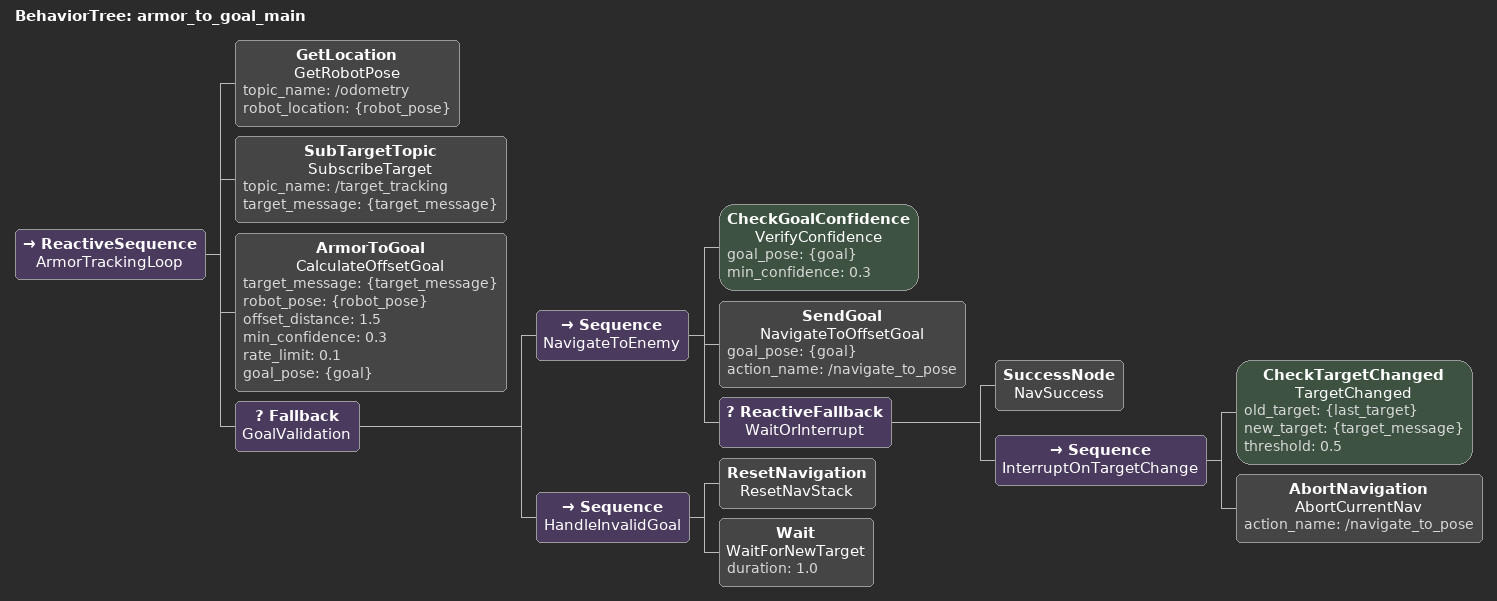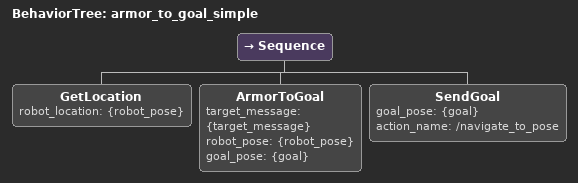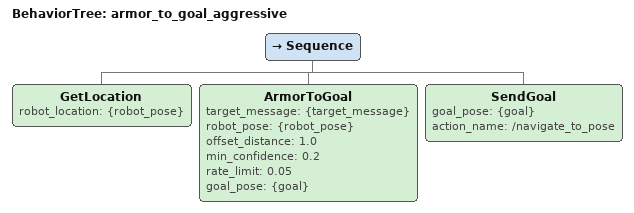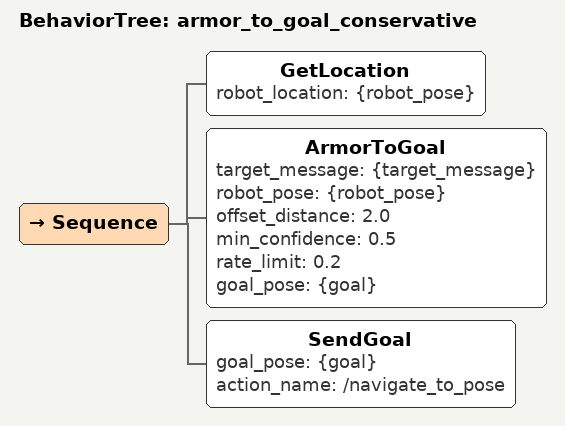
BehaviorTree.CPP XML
<?xml version="1.0" encoding="UTF-8"?>
<root BTCPP_format="4"
      main_tree_to_execute="armor_to_goal_main">

  <!-- Main Behavior Tree -->
  <BehaviorTree ID="armor_to_goal_main">
    <ReactiveSequence name="ArmorTrackingLoop">

      <!-- Step 1: Get current robot pose -->
      <GetLocation name="GetRobotPose"
                   topic_name="/odometry"
                   robot_location="{robot_pose}"/>

      <!-- Step 2: Subscribe to target tracking from vision system -->
      <SubTargetTopic name="SubscribeTarget"
                      topic_name="/target_tracking"
                      target_message="{target_message}"/>

      <!-- Step 3: Transform target to goal with offset -->
      <ArmorToGoal name="CalculateOffsetGoal"
                   target_message="{target_message}"
                   robot_pose="{robot_pose}"
                   offset_distance="1.5"
                   min_confidence="0.3"
                   rate_limit="0.1"
                   goal_pose="{goal}"/>

      <!-- Step 4: Check if goal is valid before navigating -->
      <Fallback name="GoalValidation">

        <!-- Goal is valid, navigate to it -->
        <Sequence name="NavigateToEnemy">

          <!-- Additional check: ensure goal confidence is sufficient -->
          <CheckGoalConfidence name="VerifyConfidence"
                               goal_pose="{goal}"
                               min_confidence="0.3"/>

          <!-- Send navigation goal -->
          <SendGoal name="NavigateToOffsetGoal"
                   goal_pose="{goal}"
                   action_name="/navigate_to_pose"/>

          <!-- Wait for navigation result or target change -->
          <ReactiveFallback name="WaitOrInterrupt">

            <!-- Navigation succeeded -->
            <SuccessNode name="NavSuccess"/>

            <!-- Target changed significantly, interrupt navigation -->
            <Sequence name="InterruptOnTargetChange">
              <CheckTargetChanged name="TargetChanged"
                                 old_target="{last_target}"
                                 new_target="{target_message}"
                                 threshold="0.5"/>
              <AbortNavigation name="AbortCurrentNav"
                             action_name="/navigate_to_pose"/>
            </Sequence>

          </ReactiveFallback>
        </Sequence>

        <!-- Goal invalid (low confidence or no target) -->
        <Sequence name="HandleInvalidGoal">
          <ResetNavigation name="ResetNavStack"/>
          <Wait name="WaitForNewTarget" duration="1.0"/>
        </Sequence>
      </Fallback>

    </ReactiveSequence>
  </BehaviorTree>

  <!-- Alternative: Simplified version for basic usage -->
  <BehaviorTree ID="armor_to_goal_simple">
    <Sequence>
      <GetLocation robot_location="{robot_pose}"/>
      <ArmorToGoal target_message="{target_message}"
                   robot_pose="{robot_pose}"
                   goal_pose="{goal}"/>
      <SendGoal goal_pose="{goal}" action_name="/navigate_to_pose"/>
    </Sequence>
  </BehaviorTree>

  <!-- Alternative: Aggressive mode (closer offset, lower confidence threshold) -->
  <BehaviorTree ID="armor_to_goal_aggressive">
    <Sequence>
      <GetLocation robot_location="{robot_pose}"/>
      <ArmorToGoal target_message="{target_message}"
                   robot_pose="{robot_pose}"
                   offset_distance="1.0"
                   min_confidence="0.2"
                   rate_limit="0.05"
                   goal_pose="{goal}"/>
      <SendGoal goal_pose="{goal}" action_name="/navigate_to_pose"/>
    </Sequence>
  </BehaviorTree>

  <!-- Alternative: Conservative mode (farther offset, higher confidence) -->
  <BehaviorTree ID="armor_to_goal_conservative">
    <Sequence>
      <GetLocation robot_location="{robot_pose}"/>
      <ArmorToGoal target_message="{target_message}"
                   robot_pose="{robot_pose}"
                   offset_distance="2.0"
                   min_confidence="0.5"
                   rate_limit="0.2"
                   goal_pose="{goal}"/>
      <SendGoal goal_pose="{goal}" action_name="/navigate_to_pose"/>
    </Sequence>
  </BehaviorTree>

  <!-- Node Models for Groot -->

</root>
